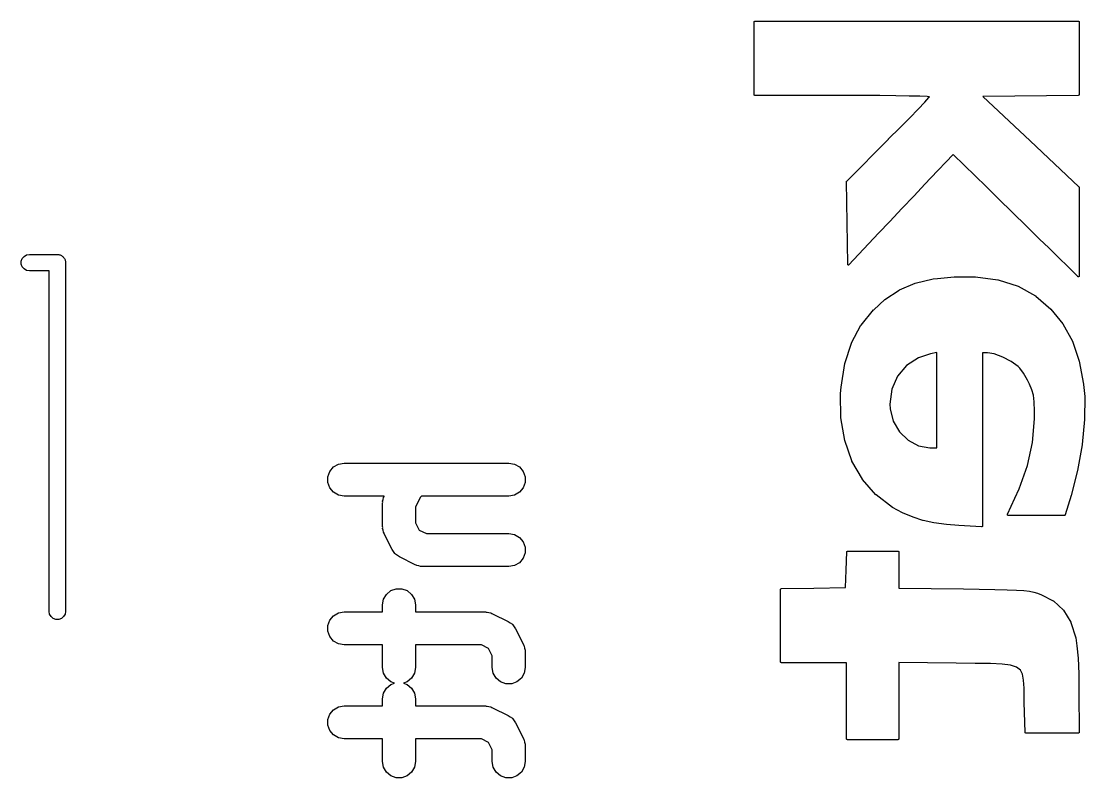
# Model space of a CAD drawing. Extents: x 91.3 to 189.8, y -113.5 to -60.4.
# Drawn here: x 107.34 to 113.8, y -83.78 to -79.18 of the extents above; entities that cross this region are included whole.
import ezdxf

# ---------------------------------------------------------------- set-up
doc = ezdxf.new("R2010")
doc.units = 0
doc.header["$MEASUREMENT"] = 0
doc.layers.add('BLACK', color=7, linetype='CONTINUOUS')

msp = doc.modelspace()

# ---------------------------------------------------------------- linework, layer by layer
at = {"layer": 'Black'}
for p, q in [((111.792, -79.1864), (111.793, -79.186)), ((111.792, -79.1868), (111.792, -79.1864)), ((111.792, -79.1873), (111.792, -79.1868)), ((111.792, -79.6284), (111.792, -79.1873)), ((111.793, -79.1844), (111.794, -79.184)), ((111.793, -79.1848), (111.793, -79.1844)), ((111.793, -79.1852), (111.793, -79.1848)), ((111.793, -79.1856), (111.793, -79.1852)), ((111.793, -79.186), (111.793, -79.1856)), ((111.794, -79.1834), (111.795, -79.1832)), ((111.794, -79.1838), (111.794, -79.1834)), ((111.794, -79.184), (111.794, -79.1838)), ((111.795, -79.1828), (111.796, -79.1826)), ((111.795, -79.1829), (111.795, -79.1828)), ((111.795, -79.1832), (111.795, -79.1829)), ((111.796, -79.1825), (111.797, -79.1823)), ((111.796, -79.1826), (111.796, -79.1825)), ((111.797, -79.1823), (111.797, -79.1823)), ((111.797, -79.1823), (111.797, -79.1823)), ((111.797, -79.1823), (113.763, -79.1823)), ((113.763, -79.1823), (113.763, -79.1823)), ((113.763, -79.1823), (113.763, -79.1823)), ((113.763, -79.1823), (113.764, -79.1825)), ((113.764, -79.1825), (113.764, -79.1826)), ((113.764, -79.1826), (113.765, -79.1828)), ((113.765, -79.1828), (113.765, -79.1829)), ((113.765, -79.1829), (113.765, -79.1832)), ((113.765, -79.1832), (113.766, -79.1834)), ((113.766, -79.1834), (113.766, -79.1838)), ((113.766, -79.1838), (113.766, -79.184)), ((113.766, -79.184), (113.767, -79.1844)), ((113.767, -79.1844), (113.767, -79.1848)), ((113.767, -79.1848), (113.767, -79.1852)), ((113.767, -79.1852), (113.767, -79.1856)), ((113.767, -79.1856), (113.767, -79.186)), ((113.767, -79.186), (113.767, -79.1864)), ((113.767, -79.1864), (113.767, -79.1868)), ((113.767, -79.1868), (113.768, -79.1873)), ((113.768, -79.1873), (113.768, -79.6279)), ((111.792, -79.6289), (111.792, -79.6284)), ((111.792, -79.6293), (111.792, -79.6289)), ((111.793, -79.6297), (111.792, -79.6293)), ((111.793, -79.6301), (111.793, -79.6297)), ((111.793, -79.6305), (111.793, -79.6301)), ((111.793, -79.6309), (111.793, -79.6305)), ((111.793, -79.6313), (111.793, -79.6309)), ((111.794, -79.6316), (111.793, -79.6313)), ((111.794, -79.6319), (111.794, -79.6316)), ((111.794, -79.6323), (111.794, -79.6319)), ((111.795, -79.6325), (111.794, -79.6323)), ((111.795, -79.6328), (111.795, -79.6325)), ((111.795, -79.6329), (111.795, -79.6328)), ((111.796, -79.6331), (111.795, -79.6329)), ((111.796, -79.6332), (111.796, -79.6331)), ((111.797, -79.6333), (111.796, -79.6332)), ((111.797, -79.6333), (111.797, -79.6333)), ((111.797, -79.6334), (111.797, -79.6333)), ((112.332, -79.6334), (111.797, -79.6334)), ((112.449, -79.6337), (112.332, -79.6334)), ((112.557, -79.6343), (112.449, -79.6337)), ((112.653, -79.6354), (112.557, -79.6343)), ((112.557, -79.6343), (112.557, -79.6343)), ((112.735, -79.6368), (112.653, -79.6354)), ((112.653, -79.6354), (112.653, -79.6354)), ((112.799, -79.6385), (112.735, -79.6368)), ((112.843, -79.6404), (112.799, -79.6385)), ((112.829, -79.6746), (112.854, -79.6468)), ((112.858, -79.6418), (112.843, -79.6404)), ((112.854, -79.6468), (112.858, -79.6418)), ((113.763, -79.6329), (113.182, -79.64)), ((113.182, -79.64), (113.469, -79.9101)), ((113.764, -79.6327), (113.763, -79.6328)), ((113.763, -79.6328), (113.763, -79.6328)), ((113.763, -79.6328), (113.763, -79.6329)), ((113.765, -79.6324), (113.764, -79.6326)), ((113.764, -79.6326), (113.764, -79.6327)), ((113.766, -79.6317), (113.765, -79.6319)), ((113.765, -79.6319), (113.765, -79.6322)), ((113.765, -79.6322), (113.765, -79.6324)), ((113.767, -79.6307), (113.766, -79.6311)), ((113.766, -79.6311), (113.766, -79.6314)), ((113.766, -79.6314), (113.766, -79.6317)), ((113.768, -79.6279), (113.767, -79.6283)), ((113.767, -79.6283), (113.767, -79.6287)), ((113.767, -79.6287), (113.767, -79.6292)), ((113.767, -79.6292), (113.767, -79.6296)), ((113.767, -79.6296), (113.767, -79.63)), ((113.767, -79.63), (113.767, -79.6304)), ((113.767, -79.6304), (113.767, -79.6307)), ((112.738, -79.7691), (112.789, -79.7163)), ((112.789, -79.7163), (112.829, -79.6746)), ((112.677, -79.8306), (112.738, -79.7691)), ((112.61, -79.8982), (112.677, -79.8306)), ((112.355, -80.1538), (112.609, -79.8992)), ((112.609, -79.8992), (112.61, -79.8982)), ((113.469, -79.9101), (113.766, -80.1887)), ((113.002, -79.9915), (112.867, -80.134)), ((113.202, -80.1876), (113.002, -79.9915)), ((112.353, -80.1563), (112.354, -80.1557)), ((112.353, -80.1569), (112.353, -80.1563)), ((112.353, -80.1572), (112.353, -80.1569)), ((112.353, -80.1574), (112.353, -80.1572)), ((112.357, -80.4086), (112.353, -80.1574)), ((112.354, -80.1542), (112.355, -80.154)), ((112.354, -80.1547), (112.354, -80.1542)), ((112.354, -80.1552), (112.354, -80.1547)), ((112.354, -80.1555), (112.354, -80.1552)), ((112.354, -80.1557), (112.354, -80.1555)), ((112.355, -80.154), (112.355, -80.1538)), ((112.867, -80.134), (112.829, -80.1738)), ((112.829, -80.1738), (112.764, -80.2433)), ((112.829, -80.1738), (112.829, -80.1738)), ((113.278, -80.2624), (113.202, -80.1876)), ((113.202, -80.1876), (113.202, -80.1876)), ((113.766, -80.1887), (113.766, -80.189)), ((113.766, -80.189), (113.766, -80.1892)), ((113.766, -80.1892), (113.767, -80.1897)), ((113.767, -80.1897), (113.767, -80.1901)), ((113.767, -80.1901), (113.767, -80.1904)), ((113.767, -80.1904), (113.767, -80.1907)), ((113.767, -80.1907), (113.767, -80.1912)), ((113.767, -80.1912), (113.767, -80.1918)), ((113.767, -80.1918), (113.767, -80.1921)), ((113.767, -80.1921), (113.768, -80.1924)), ((113.768, -80.1924), (113.768, -80.7309)), ((112.764, -80.2433), (112.691, -80.3207)), ((113.362, -80.3452), (113.278, -80.2624)), ((113.278, -80.2624), (113.278, -80.2624)), ((112.691, -80.3207), (112.617, -80.3991)), ((113.447, -80.4289), (113.362, -80.3452)), ((113.362, -80.3452), (113.362, -80.3452)), ((112.361, -80.6598), (112.357, -80.4086)), ((112.357, -80.4086), (112.357, -80.4086)), ((112.617, -80.3991), (112.549, -80.4717)), ((112.617, -80.3991), (112.617, -80.3991)), ((112.549, -80.4717), (112.369, -80.6631)), ((113.527, -80.5067), (113.447, -80.4289)), ((113.447, -80.4289), (113.447, -80.4289)), ((113.582, -80.5609), (113.527, -80.5067)), ((113.527, -80.5067), (113.527, -80.5067)), ((107.347, -80.625), (107.358, -80.6117)), ((107.358, -80.6117), (107.373, -80.603)), ((107.373, -80.603), (107.39, -80.6)), ((107.39, -80.6), (107.56, -80.6)), ((107.56, -80.6), (107.564, -80.6008)), ((107.564, -80.6008), (107.569, -80.6008)), ((107.569, -80.6008), (107.573, -80.6023)), ((107.573, -80.6023), (107.577, -80.603)), ((107.577, -80.603), (107.581, -80.6052)), ((107.581, -80.6052), (107.585, -80.6067)), ((107.585, -80.6067), (107.588, -80.6095)), ((107.588, -80.6095), (107.592, -80.6117)), ((107.592, -80.6117), (107.595, -80.615)), ((107.595, -80.615), (107.598, -80.6179)), ((107.598, -80.6179), (107.6, -80.6216)), ((113.759, -80.7345), (113.582, -80.5609)), ((113.582, -80.5609), (113.582, -80.5609)), ((107.341, -80.6413), (107.347, -80.625)), ((107.341, -80.6587), (107.341, -80.6413)), ((107.347, -80.675), (107.341, -80.6587)), ((107.358, -80.6883), (107.347, -80.675)), ((107.6, -80.6216), (107.603, -80.625)), ((107.603, -80.625), (107.605, -80.6291)), ((107.605, -80.6291), (107.607, -80.6329)), ((107.607, -80.6329), (107.608, -80.6372)), ((107.608, -80.6372), (107.609, -80.6413)), ((107.609, -80.6413), (107.609, -80.6457)), ((107.609, -80.6457), (107.61, -80.65)), ((107.61, -80.65), (107.61, -82.77)), ((112.361, -80.6605), (112.361, -80.6598)), ((112.361, -80.6612), (112.361, -80.6605)), ((112.361, -80.6613), (112.361, -80.6612)), ((112.361, -80.6615), (112.361, -80.6613)), ((112.361, -80.6621), (112.361, -80.6615)), ((112.362, -80.6627), (112.361, -80.6621)), ((112.362, -80.6628), (112.362, -80.6627)), ((112.362, -80.663), (112.362, -80.6628)), ((112.362, -80.6634), (112.362, -80.663)), ((112.363, -80.6639), (112.362, -80.6634)), ((112.363, -80.664), (112.363, -80.6639)), ((112.363, -80.6641), (112.363, -80.664)), ((112.364, -80.6643), (112.363, -80.6641)), ((112.364, -80.6646), (112.364, -80.6643)), ((112.365, -80.6646), (112.364, -80.6646)), ((112.366, -80.6647), (112.365, -80.6646)), ((112.365, -80.6646), (112.365, -80.6647)), ((112.365, -80.6647), (112.365, -80.6646)), ((112.367, -80.6644), (112.366, -80.6646)), ((112.366, -80.6646), (112.366, -80.6646)), ((112.366, -80.6646), (112.366, -80.6647)), ((112.368, -80.6642), (112.367, -80.6644)), ((112.369, -80.6636), (112.368, -80.664)), ((112.368, -80.664), (112.368, -80.6641)), ((112.368, -80.6641), (112.368, -80.6642)), ((112.369, -80.6631), (112.369, -80.6636)), ((107.373, -80.697), (107.358, -80.6883)), ((107.39, -80.7), (107.373, -80.697)), ((107.51, -80.7), (107.39, -80.7)), ((107.51, -82.77), (107.51, -80.7)), ((112.771, -80.775), (112.88, -80.7494)), ((112.88, -80.7493), (112.906, -80.7467)), ((112.88, -80.7494), (112.88, -80.7493)), ((112.88, -80.7494), (112.88, -80.7494)), ((112.906, -80.7467), (113.008, -80.7367)), ((113.008, -80.7367), (113.008, -80.7367)), ((113.008, -80.7367), (113.009, -80.7367)), ((113.009, -80.7367), (113.137, -80.7369)), ((113.137, -80.7369), (113.137, -80.7369)), ((113.137, -80.7369), (113.137, -80.7369)), ((113.137, -80.7369), (113.274, -80.7551)), ((113.76, -80.7349), (113.759, -80.7345)), ((113.76, -80.7353), (113.76, -80.7349)), ((113.76, -80.7355), (113.76, -80.7353)), ((113.76, -80.7353), (113.76, -80.7353)), ((113.761, -80.7356), (113.76, -80.7355)), ((113.762, -80.7359), (113.761, -80.7356)), ((113.763, -80.7359), (113.762, -80.7359)), ((113.762, -80.7359), (113.762, -80.7359)), ((113.762, -80.7359), (113.762, -80.7359)), ((113.764, -80.7358), (113.763, -80.7359)), ((113.763, -80.7359), (113.763, -80.7359)), ((113.765, -80.7353), (113.764, -80.7355)), ((113.764, -80.7355), (113.764, -80.7357)), ((113.764, -80.7357), (113.764, -80.7358)), ((113.766, -80.7346), (113.765, -80.735)), ((113.765, -80.735), (113.765, -80.7351)), ((113.765, -80.7351), (113.765, -80.7353)), ((113.767, -80.7338), (113.766, -80.7339)), ((113.766, -80.7339), (113.766, -80.7341)), ((113.766, -80.7341), (113.766, -80.7346)), ((113.768, -80.7309), (113.767, -80.7316)), ((113.767, -80.7316), (113.767, -80.7322)), ((113.767, -80.7322), (113.767, -80.7324)), ((113.767, -80.7324), (113.767, -80.7326)), ((113.767, -80.7326), (113.767, -80.7332)), ((113.767, -80.7332), (113.767, -80.7338)), ((112.675, -80.816), (112.77, -80.7752)), ((112.77, -80.7751), (112.771, -80.775)), ((112.77, -80.7752), (112.77, -80.7751)), ((113.274, -80.7551), (113.275, -80.7552)), ((113.275, -80.7552), (113.275, -80.7553)), ((113.275, -80.7553), (113.396, -80.7934)), ((113.396, -80.7934), (113.396, -80.7936)), ((113.396, -80.7936), (113.397, -80.7938)), ((113.397, -80.7938), (113.502, -80.8523)), ((112.519, -80.9369), (112.587, -80.875)), ((112.587, -80.8746), (112.674, -80.8164)), ((112.587, -80.8748), (112.587, -80.8746)), ((112.587, -80.875), (112.587, -80.8748)), ((112.674, -80.8164), (112.675, -80.8162)), ((112.675, -80.8162), (112.675, -80.816)), ((113.502, -80.8523), (113.503, -80.8526)), ((113.503, -80.8526), (113.503, -80.8528)), ((113.503, -80.8528), (113.595, -80.9322)), ((112.442, -81.0302), (112.518, -80.9375)), ((112.518, -80.9372), (112.519, -80.9369)), ((112.518, -80.9375), (112.518, -80.9372)), ((113.595, -80.9322), (113.595, -80.9325)), ((113.595, -80.9325), (113.596, -80.9328)), ((113.596, -80.9328), (113.667, -81.0211)), ((112.384, -81.1383), (112.441, -81.031)), ((112.441, -81.031), (112.442, -81.0306)), ((112.442, -81.0306), (112.442, -81.0302)), ((113.667, -81.0211), (113.668, -81.0215)), ((113.668, -81.0215), (113.668, -81.0218)), ((113.668, -81.0218), (113.726, -81.1273)), ((113.726, -81.1273), (113.727, -81.1277)), ((113.727, -81.1277), (113.727, -81.1281)), ((113.727, -81.1281), (113.768, -81.2489)), ((112.344, -81.2631), (112.384, -81.1391)), ((112.384, -81.1387), (112.384, -81.1383)), ((112.384, -81.1391), (112.384, -81.1387)), ((112.902, -81.1966), (112.865, -81.2046)), ((112.902, -81.7757), (112.902, -81.1966)), ((113.211, -81.1977), (113.179, -81.1975)), ((113.179, -81.1975), (113.179, -82.2521)), ((113.251, -81.2053), (113.211, -81.1977)), ((112.322, -81.4066), (112.344, -81.2638)), ((112.344, -81.2634), (112.344, -81.2631)), ((112.344, -81.2638), (112.344, -81.2634)), ((112.792, -81.2286), (112.719, -81.2755)), ((112.865, -81.2046), (112.792, -81.2286)), ((113.303, -81.2249), (113.251, -81.2053)), ((113.355, -81.2517), (113.303, -81.2249)), ((113.396, -81.2808), (113.355, -81.2517)), ((113.768, -81.2489), (113.768, -81.2493)), ((113.768, -81.2493), (113.768, -81.2496)), ((113.768, -81.2496), (113.794, -81.3896)), ((112.719, -81.2755), (112.664, -81.3395)), ((113.407, -81.2912), (113.396, -81.2808)), ((113.43, -81.3217), (113.407, -81.2912)), ((113.454, -81.3646), (113.43, -81.3217)), ((112.664, -81.3395), (112.63, -81.4186)), ((113.466, -81.3886), (113.454, -81.3646)), ((113.48, -81.4225), (113.466, -81.3886)), ((113.794, -81.3896), (113.794, -81.3898)), ((113.794, -81.3898), (113.794, -81.3901)), ((113.794, -81.3901), (113.801, -81.4629)), ((112.318, -81.4464), (112.321, -81.4069)), ((112.318, -81.4466), (112.318, -81.4464)), ((112.318, -81.4468), (112.318, -81.4466)), ((112.32, -81.5932), (112.318, -81.4468)), ((112.321, -81.4069), (112.322, -81.4068)), ((112.322, -81.4068), (112.322, -81.4066)), ((112.63, -81.4186), (112.618, -81.5106)), ((113.489, -81.4559), (113.48, -81.4225)), ((113.493, -81.4967), (113.489, -81.4559)), ((112.618, -81.5106), (112.619, -81.5388)), ((113.495, -81.5521), (113.493, -81.4967)), ((113.801, -81.4634), (113.8, -81.6041)), ((113.801, -81.4629), (113.801, -81.4631)), ((113.801, -81.4631), (113.801, -81.4634)), ((112.619, -81.5388), (112.638, -81.6128)), ((113.495, -81.6001), (113.495, -81.5521)), ((112.32, -81.5936), (112.32, -81.5932)), ((112.32, -81.594), (112.32, -81.5936)), ((112.343, -81.7305), (112.32, -81.594)), ((112.638, -81.6128), (112.676, -81.6777)), ((113.484, -81.7433), (113.495, -81.6001)), ((113.8, -81.6046), (113.786, -81.7565)), ((113.8, -81.6041), (113.8, -81.6044)), ((113.8, -81.6044), (113.8, -81.6046)), ((112.676, -81.6777), (112.728, -81.7294)), ((112.343, -81.7309), (112.343, -81.7305)), ((112.343, -81.7313), (112.343, -81.7309)), ((112.387, -81.8557), (112.343, -81.7313)), ((112.728, -81.7294), (112.791, -81.7634)), ((112.791, -81.7634), (112.86, -81.7757)), ((112.86, -81.7757), (112.902, -81.7757)), ((113.454, -81.8829), (113.484, -81.7433)), ((113.786, -81.7569), (113.758, -81.9128)), ((113.786, -81.7565), (113.786, -81.7566)), ((113.786, -81.7566), (113.786, -81.7569)), ((109.216, -81.919), (109.238, -81.8924)), ((109.238, -81.8924), (109.268, -81.8751)), ((109.268, -81.8751), (109.302, -81.869)), ((109.302, -81.869), (110.302, -81.869)), ((110.302, -81.869), (110.337, -81.8751)), ((110.337, -81.8751), (110.367, -81.8924)), ((110.367, -81.8924), (110.389, -81.919)), ((112.387, -81.8561), (112.387, -81.8557)), ((112.387, -81.8566), (112.387, -81.8561)), ((112.451, -81.9668), (112.387, -81.8566)), ((113.403, -82.026), (113.454, -81.8829)), ((113.758, -81.9128), (113.758, -81.9129)), ((109.204, -81.9517), (109.216, -81.919)), ((109.204, -81.9864), (109.204, -81.9517)), ((110.389, -81.919), (110.401, -81.9517)), ((110.401, -81.9517), (110.401, -81.9864)), ((112.451, -81.9672), (112.451, -81.9668)), ((112.451, -81.9676), (112.451, -81.9672)), ((112.533, -82.0615), (112.451, -81.9676)), ((113.758, -81.9131), (113.719, -82.0661)), ((113.758, -81.9129), (113.758, -81.9131)), ((109.216, -82.019), (109.204, -81.9864)), ((109.238, -82.0457), (109.216, -82.019)), ((110.389, -82.019), (110.367, -82.0457)), ((110.401, -81.9864), (110.389, -82.019)), ((113.377, -82.0828), (113.403, -82.026)), ((109.268, -82.063), (109.238, -82.0457)), ((109.302, -82.069), (109.268, -82.063)), ((109.546, -82.069), (109.302, -82.069)), ((109.536, -82.1005), (109.54, -82.0892)), ((109.537, -82.1062), (109.536, -82.1005)), ((109.536, -82.1119), (109.537, -82.1062)), ((109.54, -82.0892), (109.542, -82.0777)), ((109.542, -82.0777), (109.545, -82.0727)), ((109.545, -82.0727), (109.546, -82.069)), ((109.766, -82.0759), (109.736, -82.1355)), ((109.772, -82.069), (109.766, -82.0759)), ((110.302, -82.069), (109.772, -82.069)), ((110.337, -82.063), (110.302, -82.069)), ((110.367, -82.0457), (110.337, -82.063)), ((112.534, -82.0618), (112.533, -82.0615)), ((112.534, -82.0622), (112.534, -82.0618)), ((112.633, -82.1378), (112.534, -82.0622)), ((113.332, -82.1797), (113.377, -82.0828)), ((113.719, -82.0663), (113.683, -82.1832)), ((113.719, -82.0661), (113.719, -82.0662)), ((113.719, -82.0662), (113.719, -82.0663)), ((109.536, -82.2548), (109.536, -82.1119)), ((109.736, -82.1355), (109.736, -82.2312)), ((112.634, -82.1379), (112.633, -82.1378)), ((112.634, -82.1382), (112.634, -82.1379)), ((112.694, -82.1704), (112.634, -82.1382)), ((112.694, -82.1705), (112.694, -82.1704)), ((112.694, -82.1706), (112.694, -82.1705)), ((112.758, -82.1979), (112.694, -82.1706)), ((109.736, -82.2312), (109.758, -82.2755)), ((112.758, -82.198), (112.758, -82.1979)), ((112.758, -82.1979), (112.758, -82.1979)), ((112.818, -82.2177), (112.758, -82.198)), ((112.819, -82.2177), (112.818, -82.2177)), ((112.819, -82.2178), (112.819, -82.2177)), ((112.884, -82.2316), (112.819, -82.2178)), ((112.884, -82.2317), (112.884, -82.2316)), ((112.884, -82.2316), (112.884, -82.2316)), ((112.961, -82.2415), (112.884, -82.2317)), ((113.331, -82.1803), (113.332, -82.1797)), ((113.331, -82.1809), (113.331, -82.1803)), ((113.331, -82.1811), (113.331, -82.1809)), ((113.331, -82.1813), (113.331, -82.1811)), ((113.331, -82.182), (113.331, -82.1813)), ((113.331, -82.1827), (113.331, -82.182)), ((113.331, -82.1829), (113.331, -82.1827)), ((113.331, -82.1831), (113.331, -82.1829)), ((113.331, -82.1837), (113.331, -82.1831)), ((113.332, -82.1843), (113.331, -82.1837)), ((113.332, -82.1845), (113.332, -82.1843)), ((113.332, -82.1846), (113.332, -82.1845)), ((113.332, -82.1851), (113.332, -82.1846)), ((113.333, -82.1856), (113.332, -82.1851)), ((113.333, -82.1857), (113.333, -82.1856)), ((113.333, -82.1859), (113.333, -82.1857)), ((113.334, -82.1862), (113.333, -82.1859)), ((113.334, -82.1865), (113.334, -82.1862)), ((113.335, -82.1865), (113.334, -82.1865)), ((113.335, -82.1866), (113.335, -82.1865)), ((113.335, -82.1867), (113.335, -82.1866)), ((113.336, -82.1868), (113.335, -82.1867)), ((113.678, -82.1868), (113.336, -82.1868)), ((113.679, -82.1867), (113.678, -82.1868)), ((113.68, -82.1865), (113.679, -82.1867)), ((113.679, -82.1867), (113.679, -82.1867)), ((113.681, -82.186), (113.68, -82.1862)), ((113.68, -82.1862), (113.68, -82.1865)), ((113.68, -82.1865), (113.68, -82.1865)), ((113.682, -82.1852), (113.681, -82.1856)), ((113.681, -82.1856), (113.681, -82.1858)), ((113.681, -82.1858), (113.681, -82.186)), ((113.683, -82.1838), (113.682, -82.1843)), ((113.682, -82.1843), (113.682, -82.1845)), ((113.682, -82.1845), (113.682, -82.1848)), ((113.682, -82.1848), (113.682, -82.1852)), ((113.683, -82.1832), (113.683, -82.1838)), ((109.537, -82.2604), (109.536, -82.2548)), ((109.536, -82.2662), (109.537, -82.2604)), ((109.54, -82.2774), (109.536, -82.2662)), ((109.542, -82.289), (109.54, -82.2774)), ((109.545, -82.294), (109.542, -82.289)), ((109.546, -82.2995), (109.545, -82.294)), ((109.594, -82.3947), (109.546, -82.2995)), ((109.758, -82.2755), (109.802, -82.2976)), ((109.802, -82.2976), (110.302, -82.2976)), ((110.302, -82.2976), (110.337, -82.3036)), ((112.962, -82.2416), (112.961, -82.2415)), ((112.961, -82.2415), (112.961, -82.2415)), ((113.037, -82.2477), (112.962, -82.2416)), ((113.174, -82.2571), (113.037, -82.2477)), ((113.037, -82.2477), (113.037, -82.2477)), ((113.037, -82.2477), (113.037, -82.2477)), ((113.175, -82.257), (113.174, -82.2571)), ((113.176, -82.2569), (113.175, -82.2569)), ((113.175, -82.2569), (113.175, -82.257)), ((113.175, -82.257), (113.175, -82.257)), ((113.177, -82.2564), (113.176, -82.2566)), ((113.176, -82.2566), (113.176, -82.2569)), ((113.178, -82.2557), (113.177, -82.2561)), ((113.177, -82.2561), (113.177, -82.2562)), ((113.177, -82.2562), (113.177, -82.2564)), ((113.179, -82.2543), (113.178, -82.2549)), ((113.178, -82.2549), (113.178, -82.2551)), ((113.178, -82.2551), (113.178, -82.2553)), ((113.178, -82.2553), (113.178, -82.2557)), ((113.179, -82.2521), (113.179, -82.2527)), ((113.179, -82.2527), (113.179, -82.2533)), ((113.179, -82.2533), (113.179, -82.2535)), ((113.179, -82.2535), (113.179, -82.2538)), ((113.179, -82.2538), (113.179, -82.2543)), ((110.337, -82.3036), (110.367, -82.321)), ((110.367, -82.321), (110.389, -82.3476)), ((110.389, -82.3476), (110.401, -82.3803)), ((109.603, -82.4065), (109.594, -82.3947)), ((109.611, -82.4188), (109.603, -82.4065)), ((109.613, -82.4204), (109.611, -82.4188)), ((109.615, -82.4226), (109.613, -82.4204)), ((109.627, -82.4307), (109.615, -82.4226)), ((110.401, -82.415), (110.389, -82.4476)), ((110.401, -82.3803), (110.401, -82.415)), ((112.351, -82.5192), (112.355, -82.4089)), ((112.355, -82.4069), (112.356, -82.4066)), ((112.355, -82.4072), (112.355, -82.4069)), ((112.355, -82.4077), (112.355, -82.4072)), ((112.355, -82.4082), (112.355, -82.4077)), ((112.355, -82.4085), (112.355, -82.4082)), ((112.355, -82.4089), (112.355, -82.4085)), ((112.356, -82.4055), (112.357, -82.4052)), ((112.356, -82.4057), (112.356, -82.4055)), ((112.356, -82.4061), (112.356, -82.4057)), ((112.356, -82.4066), (112.356, -82.4061)), ((112.357, -82.405), (112.358, -82.4046)), ((112.357, -82.4052), (112.357, -82.405)), ((112.358, -82.4044), (112.359, -82.4043)), ((112.358, -82.4045), (112.358, -82.4044)), ((112.358, -82.4046), (112.358, -82.4045)), ((112.359, -82.4043), (112.359, -82.4041)), ((112.359, -82.4041), (112.36, -82.4041)), ((112.36, -82.4041), (112.36, -82.4041)), ((112.36, -82.4041), (112.666, -82.4041)), ((112.666, -82.4041), (112.667, -82.4041)), ((112.667, -82.4041), (112.667, -82.4041)), ((112.667, -82.4041), (112.668, -82.4043)), ((112.668, -82.4043), (112.668, -82.4044)), ((112.668, -82.4044), (112.668, -82.4046)), ((112.668, -82.4046), (112.669, -82.4047)), ((112.669, -82.4047), (112.669, -82.405)), ((112.669, -82.405), (112.67, -82.4052)), ((112.67, -82.4052), (112.67, -82.4056)), ((112.67, -82.4056), (112.67, -82.4058)), ((112.67, -82.4058), (112.67, -82.4062)), ((112.67, -82.4062), (112.671, -82.4066)), ((112.671, -82.4066), (112.671, -82.407)), ((112.671, -82.407), (112.671, -82.4073)), ((112.671, -82.4073), (112.671, -82.4078)), ((112.671, -82.4078), (112.671, -82.4082)), ((112.671, -82.4082), (112.671, -82.4086)), ((112.671, -82.4086), (112.671, -82.4091)), ((112.671, -82.4091), (112.671, -82.6296)), ((109.639, -82.4394), (109.627, -82.4307)), ((109.734, -82.4871), (109.639, -82.4394)), ((109.739, -82.4887), (109.734, -82.4871)), ((109.744, -82.4916), (109.739, -82.4887)), ((109.756, -82.4936), (109.744, -82.4916)), ((109.767, -82.497), (109.756, -82.4936)), ((110.337, -82.4916), (110.302, -82.4976)), ((110.367, -82.4742), (110.337, -82.4916)), ((110.389, -82.4476), (110.367, -82.4742)), ((109.773, -82.4966), (109.767, -82.497)), ((109.779, -82.4976), (109.773, -82.4966)), ((110.302, -82.4976), (109.779, -82.4976)), ((112.347, -82.6247), (112.351, -82.5192)), ((109.542, -82.6967), (109.559, -82.6667)), ((109.559, -82.6667), (109.586, -82.6443)), ((109.586, -82.6443), (109.618, -82.6325)), ((109.618, -82.6325), (109.653, -82.6325)), ((109.653, -82.6325), (109.686, -82.6443)), ((109.686, -82.6443), (109.712, -82.6667)), ((109.712, -82.6667), (109.73, -82.6967)), ((111.953, -82.6346), (111.954, -82.6342)), ((111.953, -82.635), (111.953, -82.6346)), ((111.953, -82.6353), (111.953, -82.635)), ((111.953, -82.6358), (111.953, -82.6353)), ((111.953, -82.6363), (111.953, -82.6358)), ((111.953, -82.6366), (111.953, -82.6363)), ((111.953, -82.637), (111.953, -82.6366)), ((111.953, -83.0775), (111.953, -82.637)), ((111.954, -82.6336), (111.955, -82.6333)), ((111.954, -82.6338), (111.954, -82.6336)), ((111.954, -82.6342), (111.954, -82.6338)), ((111.955, -82.6327), (111.956, -82.6326)), ((111.955, -82.633), (111.955, -82.6327)), ((111.955, -82.6333), (111.955, -82.633)), ((111.956, -82.6323), (111.957, -82.6321)), ((111.956, -82.6324), (111.956, -82.6323)), ((111.956, -82.6326), (111.956, -82.6324)), ((111.957, -82.6321), (111.958, -82.632)), ((111.957, -82.6321), (111.957, -82.6321)), ((111.958, -82.632), (112.155, -82.6283)), ((112.155, -82.6283), (112.347, -82.6247)), ((112.671, -82.6296), (113.064, -82.6341)), ((113.064, -82.6341), (113.064, -82.6341)), ((113.064, -82.6341), (113.064, -82.6341)), ((113.064, -82.6341), (113.16, -82.6352)), ((113.16, -82.6352), (113.16, -82.6352)), ((113.16, -82.6352), (113.16, -82.6352)), ((113.16, -82.6352), (113.255, -82.6367)), ((113.255, -82.6367), (113.255, -82.6367)), ((113.255, -82.6367), (113.255, -82.6367)), ((113.255, -82.6367), (113.33, -82.6384)), ((113.33, -82.6384), (113.33, -82.6384)), ((113.33, -82.6384), (113.33, -82.6384)), ((113.33, -82.6384), (113.387, -82.6407)), ((113.387, -82.6407), (113.387, -82.6407)), ((113.387, -82.6407), (113.387, -82.6407)), ((113.387, -82.6407), (113.431, -82.6437)), ((113.431, -82.6437), (113.431, -82.6437)), ((113.431, -82.6437), (113.431, -82.6437)), ((113.431, -82.6437), (113.465, -82.6477)), ((113.465, -82.6477), (113.465, -82.6478)), ((113.465, -82.6478), (113.465, -82.6478)), ((113.465, -82.6478), (113.491, -82.6531)), ((113.491, -82.6531), (113.492, -82.6532)), ((113.492, -82.6532), (113.492, -82.6532)), ((113.492, -82.6532), (113.515, -82.66)), ((113.515, -82.66), (113.515, -82.6601)), ((113.515, -82.6601), (113.515, -82.6602)), ((113.515, -82.6602), (113.538, -82.6687)), ((113.538, -82.6687), (113.538, -82.6689)), ((113.538, -82.6689), (113.538, -82.669)), ((113.538, -82.669), (113.61, -82.7062)), ((109.536, -82.731), (109.542, -82.6967)), ((109.536, -82.7738), (109.536, -82.731)), ((109.73, -82.6967), (109.736, -82.731)), ((109.736, -82.731), (109.736, -82.7738)), ((113.61, -82.7062), (113.611, -82.7066)), ((113.611, -82.7066), (113.611, -82.7069)), ((113.611, -82.7069), (113.672, -82.7622)), ((107.513, -82.7871), (107.51, -82.77)), ((107.522, -82.8021), (107.513, -82.7871)), ((107.535, -82.8133), (107.522, -82.8021)), ((107.551, -82.8192), (107.535, -82.8133)), ((107.585, -82.8133), (107.569, -82.8192)), ((107.598, -82.8021), (107.585, -82.8133)), ((107.607, -82.7871), (107.598, -82.8021)), ((107.61, -82.77), (107.607, -82.7871)), ((109.216, -82.8238), (109.238, -82.7972)), ((109.238, -82.7972), (109.268, -82.7798)), ((109.268, -82.7798), (109.302, -82.7738)), ((109.302, -82.7738), (109.536, -82.7738)), ((109.736, -82.7738), (110.16, -82.7738)), ((110.16, -82.7738), (110.165, -82.7748)), ((110.165, -82.7748), (110.171, -82.7745)), ((110.171, -82.7745), (110.182, -82.7778)), ((110.182, -82.7778), (110.194, -82.7798)), ((110.194, -82.7798), (110.199, -82.7827)), ((110.199, -82.7827), (110.204, -82.7844)), ((110.204, -82.7844), (110.299, -82.832)), ((113.672, -82.7622), (113.673, -82.7627)), ((113.673, -82.7627), (113.673, -82.7633)), ((113.673, -82.7633), (113.717, -82.8361)), ((107.569, -82.8192), (107.551, -82.8192)), ((109.204, -82.8564), (109.216, -82.8238)), ((109.204, -82.8912), (109.204, -82.8564)), ((110.299, -82.832), (110.311, -82.8407)), ((110.311, -82.8407), (110.324, -82.8488)), ((110.324, -82.8488), (110.325, -82.851)), ((110.325, -82.851), (110.327, -82.8527)), ((110.327, -82.8527), (110.335, -82.8649)), ((110.335, -82.8649), (110.344, -82.8767)), ((110.344, -82.8767), (110.392, -82.9719)), ((113.717, -82.8361), (113.717, -82.8367)), ((113.717, -82.8367), (113.717, -82.8372)), ((113.717, -82.8372), (113.747, -82.9307)), ((109.216, -82.9238), (109.204, -82.8912)), ((109.238, -82.9504), (109.216, -82.9238)), ((113.747, -82.9307), (113.747, -82.9311)), ((113.747, -82.9311), (113.747, -82.9315)), ((113.747, -82.9315), (113.754, -82.98)), ((109.268, -82.9678), (109.238, -82.9504)), ((109.302, -82.9738), (109.268, -82.9678)), ((109.536, -82.9738), (109.302, -82.9738)), ((109.536, -83.1119), (109.536, -82.9738)), ((110.136, -82.9738), (109.736, -82.9738)), ((109.736, -82.9738), (109.736, -83.1119)), ((110.18, -82.996), (110.136, -82.9738)), ((110.202, -83.0403), (110.18, -82.996)), ((110.392, -82.9719), (110.393, -82.9775)), ((110.393, -82.9775), (110.396, -82.9825)), ((110.396, -82.9825), (110.398, -82.994)), ((110.398, -82.994), (110.402, -83.0052)), ((110.402, -83.0052), (110.401, -83.011)), ((110.401, -83.011), (110.402, -83.0167)), ((113.754, -82.98), (113.754, -82.9801)), ((113.754, -82.9801), (113.754, -82.9803)), ((113.754, -82.9803), (113.761, -83.0554)), ((110.202, -83.1119), (110.202, -83.0403)), ((110.402, -83.0167), (110.402, -83.1119)), ((113.761, -83.0554), (113.761, -83.0555)), ((113.761, -83.0555), (113.761, -83.0556)), ((113.761, -83.0556), (113.765, -83.1503)), ((109.542, -83.1461), (109.536, -83.1119)), ((109.736, -83.1119), (109.73, -83.1461)), ((110.208, -83.1461), (110.202, -83.1119)), ((110.402, -83.1119), (110.396, -83.1461)), ((111.953, -83.0779), (111.953, -83.0775)), ((111.953, -83.0783), (111.953, -83.0779)), ((111.953, -83.0788), (111.953, -83.0783)), ((111.953, -83.0792), (111.953, -83.0788)), ((111.953, -83.0796), (111.953, -83.0792)), ((111.953, -83.08), (111.953, -83.0796)), ((111.954, -83.0803), (111.953, -83.08)), ((111.954, -83.0807), (111.954, -83.0803)), ((111.954, -83.081), (111.954, -83.0807)), ((111.955, -83.0813), (111.954, -83.081)), ((111.955, -83.0815), (111.955, -83.0813)), ((111.955, -83.0818), (111.955, -83.0815)), ((111.956, -83.082), (111.955, -83.0818)), ((111.956, -83.0822), (111.956, -83.082)), ((111.957, -83.0822), (111.956, -83.0822)), ((111.957, -83.0824), (111.957, -83.0822)), ((111.958, -83.0825), (111.957, -83.0824)), ((111.957, -83.0824), (111.957, -83.0824)), ((112.354, -83.0825), (111.958, -83.0825)), ((112.354, -83.5454), (112.354, -83.0825)), ((113.02, -83.0852), (112.671, -83.0813)), ((112.671, -83.0813), (112.671, -83.5454)), ((113.136, -83.0862), (113.02, -83.0852)), ((113.02, -83.0852), (113.02, -83.0852)), ((113.02, -83.0852), (113.02, -83.0852)), ((113.228, -83.0876), (113.136, -83.0862)), ((113.136, -83.0862), (113.136, -83.0862)), ((113.299, -83.0909), (113.228, -83.0876)), ((113.351, -83.0976), (113.299, -83.0909)), ((113.387, -83.1092), (113.351, -83.0976)), ((113.41, -83.1268), (113.387, -83.1092)), ((113.423, -83.1525), (113.41, -83.1268)), ((109.559, -83.1762), (109.542, -83.1461)), ((109.586, -83.1985), (109.559, -83.1762)), ((109.609, -83.2071), (109.586, -83.1985)), ((109.686, -83.1985), (109.662, -83.2071)), ((109.712, -83.1762), (109.686, -83.1985)), ((109.73, -83.1461), (109.712, -83.1762)), ((110.226, -83.1762), (110.208, -83.1461)), ((110.252, -83.1985), (110.226, -83.1762)), ((110.285, -83.2104), (110.252, -83.1985)), ((110.352, -83.1985), (110.32, -83.2104)), ((110.379, -83.1762), (110.352, -83.1985)), ((110.396, -83.1461), (110.379, -83.1762)), ((113.43, -83.1887), (113.423, -83.1525)), ((113.433, -83.2373), (113.43, -83.1887)), ((113.765, -83.1503), (113.765, -83.1504)), ((113.765, -83.1504), (113.765, -83.1504)), ((113.765, -83.1504), (113.766, -83.2612)), ((109.536, -83.3024), (109.542, -83.2682)), ((109.542, -83.2682), (109.559, -83.2381)), ((109.559, -83.2381), (109.586, -83.2158)), ((109.586, -83.2158), (109.609, -83.2071)), ((109.662, -83.2071), (109.686, -83.2158)), ((109.686, -83.2158), (109.712, -83.2381)), ((109.712, -83.2381), (109.73, -83.2682)), ((109.73, -83.2682), (109.736, -83.3024)), ((110.32, -83.2104), (110.285, -83.2104)), ((113.434, -83.2996), (113.433, -83.2373)), ((113.766, -83.2612), (113.766, -83.2612)), ((113.766, -83.2612), (113.766, -83.2613)), ((113.766, -83.2613), (113.768, -83.5052)), ((109.536, -83.3452), (109.536, -83.3024)), ((109.736, -83.3024), (109.736, -83.3452)), ((113.434, -83.3252), (113.434, -83.2996)), ((113.434, -83.2996), (113.434, -83.2996)), ((113.434, -83.2996), (113.434, -83.2996)), ((113.439, -83.5054), (113.434, -83.3252)), ((113.434, -83.3252), (113.434, -83.3252)), ((113.434, -83.3252), (113.434, -83.3252)), ((109.204, -83.4279), (109.216, -83.3952)), ((109.216, -83.3952), (109.238, -83.3686)), ((109.238, -83.3686), (109.268, -83.3513)), ((109.268, -83.3513), (109.302, -83.3452)), ((109.302, -83.3452), (109.536, -83.3452)), ((109.736, -83.3452), (110.16, -83.3452)), ((110.16, -83.3452), (110.165, -83.3462)), ((110.165, -83.3462), (110.171, -83.3459)), ((110.171, -83.3459), (110.182, -83.3492)), ((110.182, -83.3492), (110.194, -83.3513)), ((110.194, -83.3513), (110.199, -83.3542)), ((110.199, -83.3542), (110.204, -83.3558)), ((110.204, -83.3558), (110.299, -83.4034)), ((109.204, -83.4626), (109.204, -83.4279)), ((109.216, -83.4952), (109.204, -83.4626)), ((110.299, -83.4034), (110.311, -83.4122)), ((110.311, -83.4122), (110.324, -83.4202)), ((110.324, -83.4202), (110.325, -83.4225)), ((110.325, -83.4225), (110.327, -83.4241)), ((110.327, -83.4241), (110.335, -83.4363)), ((110.335, -83.4363), (110.344, -83.4481)), ((110.344, -83.4481), (110.392, -83.5434)), ((109.238, -83.5218), (109.216, -83.4952)), ((109.268, -83.5392), (109.238, -83.5218)), ((113.439, -83.5058), (113.439, -83.5054)), ((113.439, -83.5061), (113.439, -83.5058)), ((113.439, -83.5066), (113.439, -83.5061)), ((113.439, -83.5071), (113.439, -83.5066)), ((113.439, -83.5074), (113.439, -83.5071)), ((113.439, -83.5078), (113.439, -83.5074)), ((113.44, -83.5081), (113.439, -83.5078)), ((113.44, -83.5086), (113.44, -83.5081)), ((113.44, -83.5088), (113.44, -83.5086)), ((113.441, -83.5091), (113.44, -83.5088)), ((113.441, -83.5093), (113.441, -83.5091)), ((113.441, -83.5097), (113.441, -83.5093)), ((113.442, -83.5098), (113.441, -83.5097)), ((113.442, -83.51), (113.442, -83.5098)), ((113.443, -83.51), (113.442, -83.51)), ((113.443, -83.5102), (113.443, -83.51)), ((113.444, -83.5103), (113.443, -83.5102)), ((113.443, -83.5102), (113.443, -83.5102)), ((113.763, -83.5103), (113.444, -83.5103)), ((113.764, -83.51), (113.763, -83.5102)), ((113.763, -83.5102), (113.763, -83.5102)), ((113.763, -83.5102), (113.763, -83.5103)), ((113.765, -83.5097), (113.764, -83.51)), ((113.764, -83.51), (113.764, -83.51)), ((113.766, -83.5091), (113.765, -83.5093)), ((113.765, -83.5093), (113.765, -83.5096)), ((113.765, -83.5096), (113.765, -83.5097)), ((113.767, -83.5081), (113.766, -83.5085)), ((113.766, -83.5085), (113.766, -83.5087)), ((113.766, -83.5087), (113.766, -83.5091)), ((113.768, -83.5052), (113.767, -83.5057)), ((113.767, -83.5057), (113.767, -83.5061)), ((113.767, -83.5061), (113.767, -83.5065)), ((113.767, -83.5065), (113.767, -83.507)), ((113.767, -83.507), (113.767, -83.5073)), ((113.767, -83.5073), (113.767, -83.5078)), ((113.767, -83.5078), (113.767, -83.5081)), ((109.302, -83.5452), (109.268, -83.5392)), ((109.536, -83.5452), (109.302, -83.5452)), ((109.536, -83.6833), (109.536, -83.5452)), ((110.136, -83.5452), (109.736, -83.5452)), ((109.736, -83.5452), (109.736, -83.6833)), ((110.18, -83.5674), (110.136, -83.5452)), ((110.202, -83.6117), (110.18, -83.5674)), ((110.392, -83.5434), (110.393, -83.5489)), ((110.393, -83.5489), (110.396, -83.5539)), ((110.396, -83.5539), (110.398, -83.5654)), ((110.398, -83.5654), (110.402, -83.5767)), ((110.402, -83.5767), (110.401, -83.5824)), ((110.401, -83.5824), (110.402, -83.5881)), ((110.402, -83.5881), (110.402, -83.6833)), ((112.354, -83.5458), (112.354, -83.5454)), ((112.354, -83.5462), (112.354, -83.5458)), ((112.354, -83.5466), (112.354, -83.5462)), ((112.354, -83.5471), (112.354, -83.5466)), ((112.354, -83.5475), (112.354, -83.5471)), ((112.355, -83.5479), (112.354, -83.5475)), ((112.355, -83.5482), (112.355, -83.5479)), ((112.355, -83.5486), (112.355, -83.5482)), ((112.355, -83.5489), (112.355, -83.5486)), ((112.356, -83.5492), (112.355, -83.5489)), ((112.356, -83.5494), (112.356, -83.5492)), ((112.356, -83.5497), (112.356, -83.5494)), ((112.357, -83.5498), (112.356, -83.5497)), ((112.357, -83.5501), (112.357, -83.5498)), ((112.358, -83.5501), (112.357, -83.5501)), ((112.358, -83.5503), (112.358, -83.5501)), ((112.359, -83.5504), (112.358, -83.5503)), ((112.358, -83.5503), (112.358, -83.5503)), ((112.666, -83.5504), (112.359, -83.5504)), ((112.667, -83.5503), (112.666, -83.5504)), ((112.668, -83.5501), (112.667, -83.5503)), ((112.667, -83.5503), (112.667, -83.5503)), ((112.669, -83.5497), (112.668, -83.5498)), ((112.668, -83.5498), (112.668, -83.5501)), ((112.668, -83.5501), (112.668, -83.5501)), ((112.67, -83.5492), (112.669, -83.5494)), ((112.669, -83.5494), (112.669, -83.5497)), ((112.671, -83.5479), (112.67, -83.5482)), ((112.67, -83.5482), (112.67, -83.5486)), ((112.67, -83.5486), (112.67, -83.5489)), ((112.67, -83.5489), (112.67, -83.5492)), ((112.671, -83.5454), (112.671, -83.5458)), ((112.671, -83.5458), (112.671, -83.5462)), ((112.671, -83.5462), (112.671, -83.5466)), ((112.671, -83.5466), (112.671, -83.5471)), ((112.671, -83.5471), (112.671, -83.5475)), ((112.671, -83.5475), (112.671, -83.5479)), ((110.202, -83.6833), (110.202, -83.6117)), ((109.542, -83.7175), (109.536, -83.6833)), ((109.559, -83.7476), (109.542, -83.7175)), ((109.73, -83.7175), (109.712, -83.7476)), ((109.736, -83.6833), (109.73, -83.7175)), ((110.208, -83.7175), (110.202, -83.6833)), ((110.226, -83.7476), (110.208, -83.7175)), ((110.396, -83.7175), (110.379, -83.7476)), ((110.402, -83.6833), (110.396, -83.7175)), ((109.586, -83.7699), (109.559, -83.7476)), ((109.618, -83.7818), (109.586, -83.7699)), ((109.653, -83.7818), (109.618, -83.7818)), ((109.686, -83.7699), (109.653, -83.7818)), ((109.712, -83.7476), (109.686, -83.7699)), ((110.252, -83.7699), (110.226, -83.7476)), ((110.285, -83.7818), (110.252, -83.7699)), ((110.32, -83.7818), (110.285, -83.7818)), ((110.352, -83.7699), (110.32, -83.7818)), ((110.379, -83.7476), (110.352, -83.7699))]:
    msp.add_line(p, q, dxfattribs=at)

doc.saveas('drawing.dxf')
